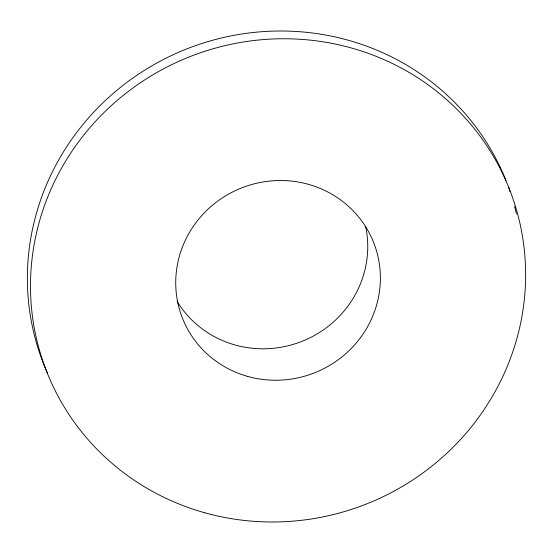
<?xml version="1.0" encoding="UTF-8"?>
<svg xmlns="http://www.w3.org/2000/svg" width="553" height="553" viewBox="0 0 553 553"><rect width="100%" height="100%" fill="white"/><g stroke="black" fill="none" stroke-linecap="round" stroke-linejoin="round"><path stroke-width="0.83" d="M508.642 187.571A248.712 240.458 -21.9 0 1 510.066 191.621M514.56 206.4A248.712 240.458 -21.9 0 1 516.426 213.859M47.641 373.545A248.712 240.458 -21.9 0 1 181.28 51.159A248.712 240.458 -21.9 0 1 505.905 180.361M365.588 226.246A102.803 99.388 -21.9 0 1 302.214 341.256A102.803 99.388 -21.9 0 1 177.119 301.413M204.596 512.721A248.712 240.458 -21.9 0 0 519.537 221.601A248.712 240.458 -21.9 0 0 110.033 106.791A248.712 240.458 -21.9 0 0 204.596 512.721M247.696 376.413A102.803 99.388 -21.9 0 0 377.872 256.08A102.803 99.388 -21.9 0 0 208.612 208.626A102.803 99.388 -21.9 0 0 247.696 376.413"/></g></svg>
